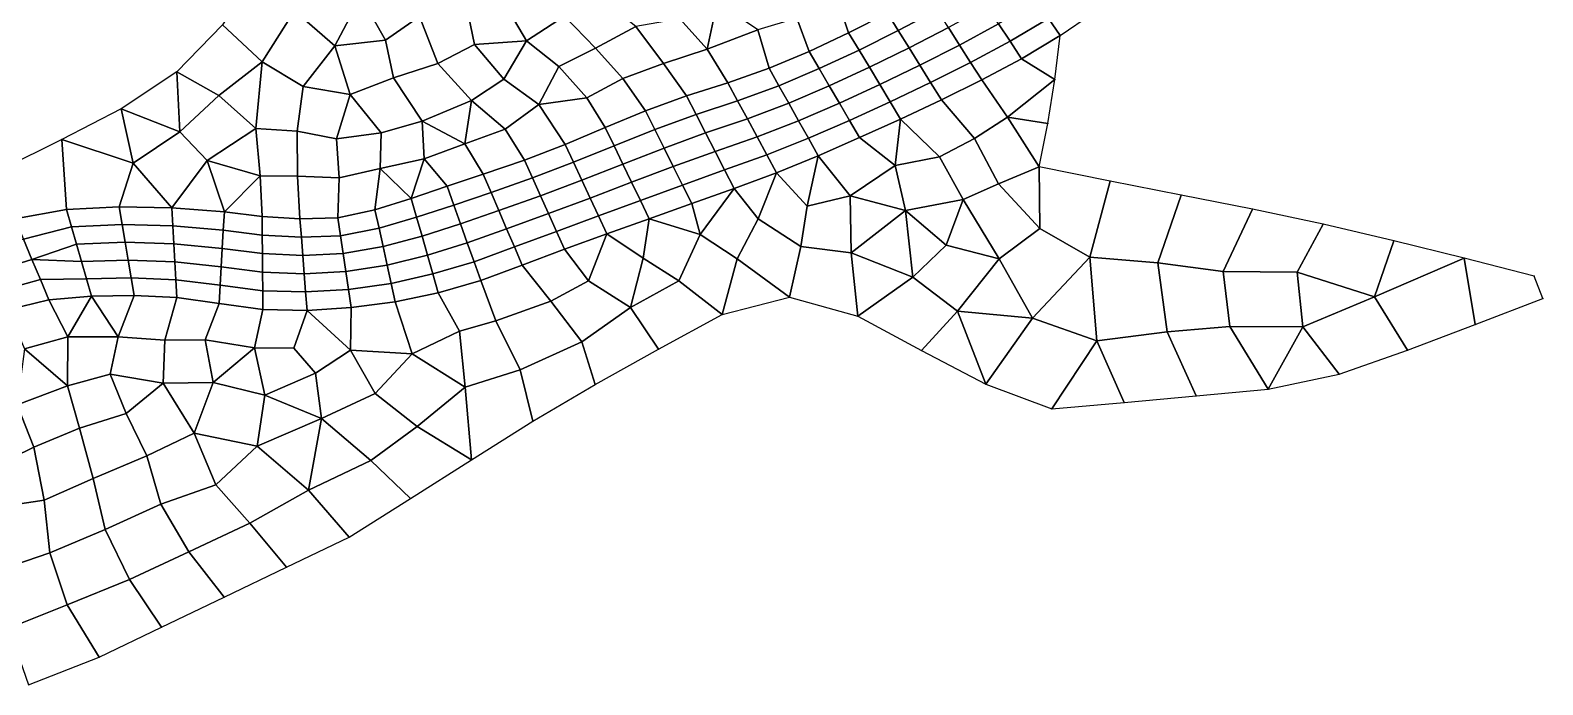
# Model space of a CAD drawing. Extents: x 391089 to 406232, y 6461839 to 6471033.
# Drawn here: x 403622 to 404191, y 6469785 to 6470031 of the extents above; entities that cross this region are included whole.
import ezdxf

# ---------------------------------------------------------------- set-up
doc = ezdxf.new("R2010")
doc.units = 0
for name, color, linetype in [('MESH_BOUND', 25, 'CONTINUOUS'), ('MESH_ELEMS', 18, 'CONTINUOUS'), ('MESH_NODES', 18, 'CONTINUOUS')]:
    doc.layers.add(name, color=color, linetype=linetype)

msp = doc.modelspace()

# ---------------------------------------------------------------- linework, layer by layer
at = {"layer": 'MESH_BOUND', "color": 25}
for points in [[(404009.214, 6470029.25, 5.055), (404021.308, 6470037.62, 4.709)], [(403694.253, 6470033.28, 2.294), (403677.041, 6470015.69, 1.744)], [(404007.124, 6470012.69, 5.449), (404009.214, 6470029.25, 5.055)], [(403677.041, 6470015.69, 1.744), (403656.126, 6470001.75, 2.066)], [(404004.546, 6469996.22, 5.042), (404007.124, 6470012.69, 5.449)], [(403656.126, 6470001.75, 2.066), (403633.833, 6469990.19, 1.492)], [(404001.28, 6469979.86, 3.561), (404004.546, 6469996.22, 5.042)], [(403633.833, 6469990.19, 1.492), (403611.334, 6469978.98, 1.447)], [(404027.998, 6469974.55, 3.846), (404001.28, 6469979.86, 3.561)], [(404054.716, 6469969.25, 3.961), (404027.998, 6469974.55, 3.846)], [(404081.435, 6469963.95, 3.961), (404054.716, 6469969.25, 3.961)], [(404108.081, 6469958.3, 3.903), (404081.435, 6469963.95, 3.961)], [(404134.598, 6469952.08, 4.836), (404108.081, 6469958.3, 3.903)], [(404161.055, 6469945.6, 4.977), (404134.598, 6469952.08, 4.836)], [(404187.415, 6469938.75, 4.433), (404161.055, 6469945.6, 4.977)], [(404190.602, 6469930.36, 3.974), (404187.415, 6469938.75, 4.433)], [(403882.031, 6469924.41, 5.154), (403907.356, 6469930.85, 5.185)], [(403907.356, 6469930.85, 5.185), (403933.032, 6469923.69, 4.536)], [(404165.153, 6469920.65, 3.788), (404190.602, 6469930.36, 3.974)], [(403858.139, 6469911.33, 4.715), (403882.031, 6469924.41, 5.154)], [(403933.032, 6469923.69, 4.536), (403957.057, 6469910.85, 4.655)], [(404139.704, 6469910.94, 3.574), (404165.153, 6469920.65, 3.788)], [(403834.355, 6469898.05, 4.23), (403858.139, 6469911.33, 4.715)], [(403957.057, 6469910.85, 4.655), (403981.166, 6469898.17, 4.422)], [(404114.066, 6469901.85, 3.722), (404139.704, 6469910.94, 3.574)], [(404087.429, 6469896.23, 4.201), (404114.066, 6469901.85, 3.722)], [(403810.914, 6469884.19, 3.592), (403834.355, 6469898.05, 4.23)], [(403981.166, 6469898.17, 4.422), (404006.046, 6469888.85, 3.634)], [(404060.301, 6469893.77, 3.497), (404087.429, 6469896.23, 4.201)], [(404006.046, 6469888.85, 3.634), (404033.174, 6469891.31, 3.635)], [(404033.174, 6469891.31, 3.635), (404060.301, 6469893.77, 3.497)], [(403787.888, 6469869.64, 3.976), (403810.914, 6469884.19, 3.592)], [(403764.863, 6469855.08, 4.408), (403787.888, 6469869.64, 3.976)], [(403741.838, 6469840.53, 4.223), (403764.863, 6469855.08, 4.408)], [(403718.327, 6469829.26, 3.458), (403741.838, 6469840.53, 4.223)], [(403694.817, 6469817.98, 3.265), (403718.327, 6469829.26, 3.458)], [(403671.306, 6469806.71, 3.296), (403694.817, 6469817.98, 3.265)], [(403647.796, 6469795.44, 3.844), (403671.306, 6469806.71, 3.296)], [(403621.305, 6469785.07, 3.874), (403647.796, 6469795.44, 3.844)]]:
    msp.add_polyline3d(points, dxfattribs=at)
at = {"layer": 'MESH_ELEMS', "color": 178}
for points in [[(403721.264, 6470038.61, 2.52), (403707.831, 6470054.43, 2.462), (403694.253, 6470033.28, 2.294), (403709.099, 6470019.34, 1.508)], [(403746.22, 6470043.99, 2.371), (403733.359, 6470054.26, 2.177), (403721.264, 6470038.61, 2.52), (403736.446, 6470025.37, 1.87)], [(403768.26, 6470036.51, 2.477), (403758.323, 6470055.43, 1.999), (403746.22, 6470043.99, 2.371), (403755.549, 6470027.58, -0.175)], [(403808.548, 6470027.36, 2.046), (403822.86, 6470036.58, 2.225), (403814.694, 6470051.62, 2.233), (403799.541, 6470042.74, 1.544)], [(403944.26, 6470037.7, 1.798), (403939.845, 6470050.68, 2.334), (403925.22, 6470043.45, 2.08), (403929.636, 6470030.31, 1.659)], [(403746.22, 6470043.99, 2.371), (403736.446, 6470025.37, 1.87), (403755.549, 6470027.58, -0.175), (403746.22, 6470043.99, 2.371)], [(403910.145, 6470035.83, 2.326), (403914.821, 6470023.32, 1.503), (403929.636, 6470030.31, 1.659), (403925.22, 6470043.45, 2.08)], [(403962.932, 6470038.81, 0.754), (403958.742, 6470045.36, 1.661), (403944.26, 6470037.7, 1.798), (403948.306, 6470031.18, 1.531)], [(404021.308, 6470037.62, 4.709), (404016.826, 6470043.72, 1.102), (404004.837, 6470035.67, 1.388), (404009.214, 6470029.25, 5.055)], [(403724.56, 6470010.06, 2.049), (403736.446, 6470025.37, 1.87), (403721.264, 6470038.61, 2.52), (403709.099, 6470019.34, 1.508)], [(403788.978, 6470025.93, 2.144), (403786.145, 6470039.87, 2.013), (403768.26, 6470036.51, 2.477), (403775.214, 6470018.78, 2.278)], [(403788.978, 6470025.93, 2.144), (403808.548, 6470027.36, 2.046), (403799.541, 6470042.74, 1.544), (403786.145, 6470039.87, 2.013)], [(403834.498, 6470024.55, 1.434), (403849.619, 6470032.64, 2.692), (403837.032, 6470042.85, 2.202), (403822.86, 6470036.58, 2.225)], [(403876.471, 6470024.17, 2.178), (403880.159, 6470041.67, 2.5), (403866.14, 6470035.52, 2.604), (403876.471, 6470024.17, 2.178)], [(403880.159, 6470041.67, 2.5), (403876.471, 6470024.17, 2.178), (403895.456, 6470031.39, 2.284), (403880.159, 6470041.67, 2.5)], [(403948.306, 6470031.18, 1.531), (403944.26, 6470037.7, 1.798), (403929.636, 6470030.31, 1.659), (403933.538, 6470023.83, 2.124)], [(403967.121, 6470032.26, 2.236), (403962.932, 6470038.81, 0.754), (403948.306, 6470031.18, 1.531), (403952.351, 6470024.66, 2.163)], [(403986.014, 6470033.67, 0.915), (403981.696, 6470040.22, 2.389), (403967.121, 6470032.26, 2.236), (403971.31, 6470025.71, 0.499)], [(404004.837, 6470035.67, 1.388), (404000.461, 6470042.1, 0.931), (403986.014, 6470033.67, 0.915), (403990.333, 6470027.12, 2.577)], [(403692.879, 6470006.72, 1.731), (403709.099, 6470019.34, 1.508), (403694.253, 6470033.28, 2.294), (403677.041, 6470015.69, 1.744)], [(403775.214, 6470018.78, 2.278), (403768.26, 6470036.51, 2.477), (403755.549, 6470027.58, -0.175), (403758.484, 6470013.33, 0.272)], [(403820.629, 6470017.63, 2.573), (403834.498, 6470024.55, 1.434), (403822.86, 6470036.58, 2.225), (403808.548, 6470027.36, 2.046)], [(403844.799, 6470013.14, 2.765), (403860.053, 6470018.78, 2.157), (403849.619, 6470032.64, 2.692), (403834.498, 6470024.55, 1.434)], [(403866.14, 6470035.52, 2.604), (403849.619, 6470032.64, 2.692), (403860.053, 6470018.78, 2.157), (403876.471, 6470024.17, 2.178)], [(403914.821, 6470023.32, 1.503), (403910.145, 6470035.83, 2.326), (403895.456, 6470031.39, 2.284), (403899.726, 6470016.98, 1.535)], [(403971.31, 6470025.71, 0.499), (403967.121, 6470032.26, 2.236), (403952.351, 6470024.66, 2.163), (403956.396, 6470018.14, 0.442)], [(403990.333, 6470027.12, 2.577), (403986.014, 6470033.67, 0.915), (403971.31, 6470025.71, 0.499), (403975.499, 6470019.16, 2.235)], [(404009.214, 6470029.25, 5.055), (404004.837, 6470035.67, 1.388), (403990.333, 6470027.12, 2.577), (403994.651, 6470020.57, 3.492)], [(403742.19, 6470007.09, 2.112), (403758.484, 6470013.33, 0.272), (403755.549, 6470027.58, -0.175), (403736.446, 6470025.37, 1.87)], [(403787.799, 6470004.87, 1.807), (403799.946, 6470012.94, 1.999), (403788.978, 6470025.93, 2.144), (403775.214, 6470018.78, 2.278)], [(403808.548, 6470027.36, 2.046), (403788.978, 6470025.93, 2.144), (403799.946, 6470012.94, 1.999), (403808.548, 6470027.36, 2.046)], [(403799.946, 6470012.94, 1.999), (403813.122, 6470003.37, 2.104), (403820.629, 6470017.63, 2.573), (403808.548, 6470027.36, 2.046)], [(403895.456, 6470031.39, 2.284), (403876.471, 6470024.17, 2.178), (403884.263, 6470011.56, 1.452), (403899.726, 6470016.98, 1.535)], [(403933.538, 6470023.83, 2.124), (403929.636, 6470030.31, 1.659), (403914.821, 6470023.32, 1.503), (403918.598, 6470016.84, 2.003)], [(403952.351, 6470024.66, 2.163), (403948.306, 6470031.18, 1.531), (403933.538, 6470023.83, 2.124), (403937.439, 6470017.35, 2.132)], [(403994.651, 6470020.57, 3.492), (403990.333, 6470027.12, 2.577), (403975.499, 6470019.16, 2.235), (403979.688, 6470012.6, 3.109)], [(403994.651, 6470020.57, 3.492), (404007.124, 6470012.69, 5.449), (404009.214, 6470029.25, 5.055), (403994.651, 6470020.57, 3.492)], [(403724.56, 6470010.06, 2.049), (403742.19, 6470007.09, 2.112), (403736.446, 6470025.37, 1.87), (403724.56, 6470010.06, 2.049)], [(403831.196, 6470005.87, 1.908), (403844.799, 6470013.14, 2.765), (403834.498, 6470024.55, 1.434), (403820.629, 6470017.63, 2.573)], [(403876.471, 6470024.17, 2.178), (403860.053, 6470018.78, 2.157), (403868.663, 6470006.55, 1.709), (403884.263, 6470011.56, 1.452)], [(403918.598, 6470016.84, 2.003), (403914.821, 6470023.32, 1.503), (403899.726, 6470016.98, 1.535), (403903.418, 6470010.4, 1.776)], [(403937.439, 6470017.35, 2.132), (403933.538, 6470023.83, 2.124), (403918.598, 6470016.84, 2.003), (403922.375, 6470010.35, 2.194)], [(403956.396, 6470018.14, 0.442), (403952.351, 6470024.66, 2.163), (403937.439, 6470017.35, 2.132), (403941.341, 6470010.86, 0.846)], [(403975.499, 6470019.16, 2.235), (403971.31, 6470025.71, 0.499), (403956.396, 6470018.14, 0.442), (403960.441, 6470011.62, 2.577)], [(403989.387, 6469998.62, 3.678), (404007.124, 6470012.69, 5.449), (403994.651, 6470020.57, 3.492), (403979.688, 6470012.6, 3.109)], [(403656.126, 6470001.75, 2.066), (403678.173, 6469993.02, 1.757), (403677.041, 6470015.69, 1.744), (403656.126, 6470001.75, 2.066)], [(403678.173, 6469993.02, 1.757), (403692.879, 6470006.72, 1.731), (403677.041, 6470015.69, 1.744), (403678.173, 6469993.02, 1.757)], [(403692.879, 6470006.72, 1.731), (403706.754, 6469994.34, 1.802), (403709.099, 6470019.34, 1.508), (403692.879, 6470006.72, 1.731)], [(403724.56, 6470010.06, 2.049), (403709.099, 6470019.34, 1.508), (403706.754, 6469994.34, 1.802), (403722.306, 6469993.31, 1.591)], [(403769.325, 6469997.12, 1.546), (403787.799, 6470004.87, 1.807), (403775.214, 6470018.78, 2.278), (403758.484, 6470013.33, 0.272)], [(403813.122, 6470003.37, 2.104), (403831.196, 6470005.87, 1.908), (403820.629, 6470017.63, 2.573), (403813.122, 6470003.37, 2.104)], [(403860.053, 6470018.78, 2.157), (403844.799, 6470013.14, 2.765), (403853.275, 6470000.93, 1.588), (403868.663, 6470006.55, 1.709)], [(403903.418, 6470010.4, 1.776), (403899.726, 6470016.98, 1.535), (403884.263, 6470011.56, 1.452), (403887.912, 6470004.77, 1.838)], [(403922.375, 6470010.35, 2.194), (403918.598, 6470016.84, 2.003), (403903.418, 6470010.4, 1.776), (403907.11, 6470003.81, 2.15)], [(403941.341, 6470010.86, 0.846), (403937.439, 6470017.35, 2.132), (403922.375, 6470010.35, 2.194), (403926.152, 6470003.86, 0.802)], [(403960.441, 6470011.62, 2.577), (403956.396, 6470018.14, 0.442), (403941.341, 6470010.86, 0.846), (403945.242, 6470004.38, 1.905)], [(403979.688, 6470012.6, 3.109), (403975.499, 6470019.16, 2.235), (403960.441, 6470011.62, 2.577), (403964.487, 6470005.1, 2.75)], [(403737.034, 6469990.38, 1.397), (403742.19, 6470007.09, 2.112), (403724.56, 6470010.06, 2.049), (403722.306, 6469993.31, 1.591)], [(403758.484, 6470013.33, 0.272), (403742.19, 6470007.09, 2.112), (403753.818, 6469992.75, 1.587), (403769.325, 6469997.12, 1.546)], [(403799.946, 6470012.94, 1.999), (403787.799, 6470004.87, 1.807), (403800.461, 6469994.11, 1.897), (403813.122, 6470003.37, 2.104)], [(403844.799, 6470013.14, 2.765), (403831.196, 6470005.87, 1.908), (403838.133, 6469994.69, 1.721), (403853.275, 6470000.93, 1.588)], [(403887.912, 6470004.77, 1.838), (403884.263, 6470011.56, 1.452), (403868.663, 6470006.55, 1.709), (403872.25, 6469999.6, 1.997)], [(403907.11, 6470003.81, 2.15), (403903.418, 6470010.4, 1.776), (403887.912, 6470004.77, 1.838), (403891.562, 6469997.98, 2.014)], [(403926.152, 6470003.86, 0.802), (403922.375, 6470010.35, 2.194), (403907.11, 6470003.81, 2.15), (403910.803, 6469997.23, 0.784)], [(403945.242, 6470004.38, 1.905), (403941.341, 6470010.86, 0.846), (403926.152, 6470003.86, 0.802), (403929.93, 6469997.37, 1.895)], [(403964.487, 6470005.1, 2.75), (403960.441, 6470011.62, 2.577), (403945.242, 6470004.38, 1.905), (403949.143, 6469997.89, 2.55)], [(403979.688, 6470012.6, 3.109), (403964.487, 6470005.1, 2.75), (403976.988, 6469990.58, 2.691), (403989.387, 6469998.62, 3.678)], [(404007.124, 6470012.69, 5.449), (403989.387, 6469998.62, 3.678), (404004.546, 6469996.22, 5.042), (404007.124, 6470012.69, 5.449)], [(403688.432, 6469982.33, 1.759), (403706.754, 6469994.34, 1.802), (403692.879, 6470006.72, 1.731), (403678.173, 6469993.02, 1.757)], [(403742.19, 6470007.09, 2.112), (403737.034, 6469990.38, 1.397), (403753.818, 6469992.75, 1.587), (403742.19, 6470007.09, 2.112)], [(403769.325, 6469997.12, 1.546), (403785.309, 6469988.54, 1.738), (403787.799, 6470004.87, 1.807), (403769.325, 6469997.12, 1.546)], [(403785.309, 6469988.54, 1.738), (403800.461, 6469994.11, 1.897), (403787.799, 6470004.87, 1.807), (403785.309, 6469988.54, 1.738)], [(403807.758, 6469982.41, 0.858), (403823.031, 6469988.34, 1.824), (403813.122, 6470003.37, 2.104), (403800.461, 6469994.11, 1.897)], [(403823.031, 6469988.34, 1.824), (403838.133, 6469994.69, 1.721), (403831.196, 6470005.87, 1.908), (403813.122, 6470003.37, 2.104)], [(403872.25, 6469999.6, 1.997), (403868.663, 6470006.55, 1.709), (403853.275, 6470000.93, 1.588), (403856.748, 6469993.96, 2.159)], [(403891.562, 6469997.98, 2.014), (403887.912, 6470004.77, 1.838), (403872.25, 6469999.6, 1.997), (403875.837, 6469992.64, 1.989)], [(403910.803, 6469997.23, 0.784), (403907.11, 6470003.81, 2.15), (403891.562, 6469997.98, 2.014), (403895.211, 6469991.19, 0.977)], [(403929.93, 6469997.37, 1.895), (403926.152, 6470003.86, 0.802), (403910.803, 6469997.23, 0.784), (403914.495, 6469990.65, 2.081)], [(403949.143, 6469997.89, 2.55), (403945.242, 6470004.38, 1.905), (403929.93, 6469997.37, 1.895), (403933.707, 6469990.89, 2.201)], [(403963.815, 6469983.65, 2.298), (403976.988, 6469990.58, 2.691), (403964.487, 6470005.1, 2.75), (403949.143, 6469997.89, 2.55)], [(403656.126, 6470001.75, 2.066), (403633.833, 6469990.19, 1.492), (403660.602, 6469981.28, 1.7), (403656.126, 6470001.75, 2.066)], [(403656.126, 6470001.75, 2.066), (403660.602, 6469981.28, 1.7), (403678.173, 6469993.02, 1.757), (403656.126, 6470001.75, 2.066)], [(403856.748, 6469993.96, 2.159), (403853.275, 6470000.93, 1.588), (403838.133, 6469994.69, 1.721), (403841.44, 6469987.82, 1.912)], [(403875.837, 6469992.64, 1.989), (403872.25, 6469999.6, 1.997), (403856.748, 6469993.96, 2.159), (403860.22, 6469986.98, 1.334)], [(403895.211, 6469991.19, 0.977), (403891.562, 6469997.98, 2.014), (403875.837, 6469992.64, 1.989), (403879.424, 6469985.68, 1.051)], [(403949.143, 6469997.89, 2.55), (403933.707, 6469990.89, 2.201), (403947.109, 6469980.42, 1.957), (403949.143, 6469997.89, 2.55)], [(403963.815, 6469983.65, 2.298), (403949.143, 6469997.89, 2.55), (403947.109, 6469980.42, 1.957), (403963.815, 6469983.65, 2.298)], [(403985.988, 6469973.49, 1.666), (404001.28, 6469979.86, 3.561), (403989.387, 6469998.62, 3.678), (403976.988, 6469990.58, 2.691)], [(404004.546, 6469996.22, 5.042), (403989.387, 6469998.62, 3.678), (404001.28, 6469979.86, 3.561), (404004.546, 6469996.22, 5.042)], [(403688.432, 6469982.33, 1.759), (403678.173, 6469993.02, 1.757), (403660.602, 6469981.28, 1.7), (403675.174, 6469964.49, 1.191)], [(403688.432, 6469982.33, 1.759), (403708.376, 6469976.52, 1.315), (403706.754, 6469994.34, 1.802), (403688.432, 6469982.33, 1.759)], [(403722.306, 6469993.31, 1.591), (403706.754, 6469994.34, 1.802), (403708.376, 6469976.52, 1.315), (403722.468, 6469976.35, 1.467)], [(403722.468, 6469976.35, 1.467), (403738.136, 6469975.76, 1.47), (403737.034, 6469990.38, 1.397), (403722.306, 6469993.31, 1.591)], [(403753.478, 6469979.24, 1.683), (403753.818, 6469992.75, 1.587), (403737.034, 6469990.38, 1.397), (403738.136, 6469975.76, 1.47)], [(403753.818, 6469992.75, 1.587), (403753.478, 6469979.24, 1.683), (403770.096, 6469982.86, 1.624), (403769.325, 6469997.12, 1.546)], [(403769.325, 6469997.12, 1.546), (403770.096, 6469982.86, 1.624), (403785.309, 6469988.54, 1.738), (403769.325, 6469997.12, 1.546)], [(403792.251, 6469977.12, 1.092), (403807.758, 6469982.41, 0.858), (403800.461, 6469994.11, 1.897), (403785.309, 6469988.54, 1.738)], [(403841.44, 6469987.82, 1.912), (403838.133, 6469994.69, 1.721), (403823.031, 6469988.34, 1.824), (403826.164, 6469981.6, 2.168)], [(403860.22, 6469986.98, 1.334), (403856.748, 6469993.96, 2.159), (403841.44, 6469987.82, 1.912), (403844.747, 6469980.96, 0.884)], [(403879.424, 6469985.68, 1.051), (403875.837, 6469992.64, 1.989), (403860.22, 6469986.98, 1.334), (403863.693, 6469980, 1.315)], [(403914.495, 6469990.65, 2.081), (403910.803, 6469997.23, 0.784), (403895.211, 6469991.19, 0.977), (403898.861, 6469984.4, 2.069)], [(403933.707, 6469990.89, 2.201), (403929.93, 6469997.37, 1.895), (403914.495, 6469990.65, 2.081), (403918.187, 6469984.07, 2.008)], [(403635.592, 6469963.85, 0.857), (403633.833, 6469990.19, 1.492), (403611.334, 6469978.98, 1.447), (403616.209, 6469960.3, 1.407)], [(403655.363, 6469964.89, 0.954), (403660.602, 6469981.28, 1.7), (403633.833, 6469990.19, 1.492), (403635.592, 6469963.85, 0.857)], [(403785.309, 6469988.54, 1.738), (403770.096, 6469982.86, 1.624), (403778.693, 6469972.62, 1.702), (403792.251, 6469977.12, 1.092)], [(403826.164, 6469981.6, 2.168), (403823.031, 6469988.34, 1.824), (403807.758, 6469982.41, 0.858), (403810.756, 6469975.72, 2.108)], [(403844.747, 6469980.96, 0.884), (403841.44, 6469987.82, 1.912), (403826.164, 6469981.6, 2.168), (403829.298, 6469974.87, 1.095)], [(403863.693, 6469980, 1.315), (403860.22, 6469986.98, 1.334), (403844.747, 6469980.96, 0.884), (403848.054, 6469974.09, 1.554)], [(403898.861, 6469984.4, 2.069), (403895.211, 6469991.19, 0.977), (403879.424, 6469985.68, 1.051), (403883.011, 6469978.72, 2.001)], [(403918.187, 6469984.07, 2.008), (403914.495, 6469990.65, 2.081), (403898.861, 6469984.4, 2.069), (403902.51, 6469977.62, 2.05)], [(403930.219, 6469968.98, 2.21), (403947.109, 6469980.42, 1.957), (403933.707, 6469990.89, 2.201), (403918.187, 6469984.07, 2.008)], [(403985.988, 6469973.49, 1.666), (403976.988, 6469990.58, 2.691), (403963.815, 6469983.65, 2.298), (403972.752, 6469967.57, 1.073)], [(403655.363, 6469964.89, 0.954), (403675.174, 6469964.49, 1.191), (403660.602, 6469981.28, 1.7), (403655.363, 6469964.89, 0.954)], [(403675.174, 6469964.49, 1.191), (403694.937, 6469962.96, 1.147), (403688.432, 6469982.33, 1.759), (403675.174, 6469964.49, 1.191)], [(403694.937, 6469962.96, 1.147), (403708.376, 6469976.52, 1.315), (403688.432, 6469982.33, 1.759), (403694.937, 6469962.96, 1.147)], [(403765.162, 6469968.03, 1.476), (403770.096, 6469982.86, 1.624), (403753.478, 6469979.24, 1.683), (403765.162, 6469968.03, 1.476)], [(403770.096, 6469982.86, 1.624), (403765.162, 6469968.03, 1.476), (403778.693, 6469972.62, 1.702), (403770.096, 6469982.86, 1.624)], [(403810.756, 6469975.72, 2.108), (403807.758, 6469982.41, 0.858), (403792.251, 6469977.12, 1.092), (403795.179, 6469970.29, 1.559)], [(403829.298, 6469974.87, 1.095), (403826.164, 6469981.6, 2.168), (403810.756, 6469975.72, 2.108), (403813.754, 6469969.02, 1.075)], [(403848.054, 6469974.09, 1.554), (403844.747, 6469980.96, 0.884), (403829.298, 6469974.87, 1.095), (403832.431, 6469968.14, 1.205)], [(403883.011, 6469978.72, 2.001), (403879.424, 6469985.68, 1.051), (403863.693, 6469980, 1.315), (403867.166, 6469973.03, 2.005)], [(403902.51, 6469977.62, 2.05), (403898.861, 6469984.4, 2.069), (403883.011, 6469978.72, 2.001), (403886.598, 6469971.77, 1.988)], [(403902.51, 6469977.62, 2.05), (403914.081, 6469965.1, 2.353), (403918.187, 6469984.07, 2.008), (403902.51, 6469977.62, 2.05)], [(403930.219, 6469968.98, 2.21), (403918.187, 6469984.07, 2.008), (403914.081, 6469965.1, 2.353), (403930.219, 6469968.98, 2.21)], [(403947.109, 6469980.42, 1.957), (403930.219, 6469968.98, 2.21), (403950.966, 6469963.42, 1.071), (403947.109, 6469980.42, 1.957)], [(403950.966, 6469963.42, 1.071), (403972.752, 6469967.57, 1.073), (403963.815, 6469983.65, 2.298), (403947.109, 6469980.42, 1.957)], [(403709.12, 6469961.24, 1.36), (403708.376, 6469976.52, 1.315), (403694.937, 6469962.96, 1.147), (403709.12, 6469961.24, 1.36)], [(403722.468, 6469976.35, 1.467), (403708.376, 6469976.52, 1.315), (403709.12, 6469961.24, 1.36), (403723.363, 6469960.38, 1.64)], [(403737.586, 6469960.74, 1.763), (403738.136, 6469975.76, 1.47), (403722.468, 6469976.35, 1.467), (403723.363, 6469960.38, 1.64)], [(403751.559, 6469963.72, 1.744), (403753.478, 6469979.24, 1.683), (403738.136, 6469975.76, 1.47), (403737.586, 6469960.74, 1.763)], [(403751.559, 6469963.72, 1.744), (403765.162, 6469968.03, 1.476), (403753.478, 6469979.24, 1.683), (403751.559, 6469963.72, 1.744)], [(403792.251, 6469977.12, 1.092), (403778.693, 6469972.62, 1.702), (403781.218, 6469965.51, 1.741), (403795.179, 6469970.29, 1.559)], [(403813.754, 6469969.02, 1.075), (403810.756, 6469975.72, 2.108), (403795.179, 6469970.29, 1.559), (403798.106, 6469963.45, 1.021)], [(403832.431, 6469968.14, 1.205), (403829.298, 6469974.87, 1.095), (403813.754, 6469969.02, 1.075), (403816.752, 6469962.33, 1.249)], [(403867.166, 6469973.03, 2.005), (403863.693, 6469980, 1.315), (403848.054, 6469974.09, 1.554), (403851.361, 6469967.23, 1.866)], [(403886.598, 6469971.77, 1.988), (403883.011, 6469978.72, 2.001), (403867.166, 6469973.03, 2.005), (403870.639, 6469966.05, 2.083)], [(403895.568, 6469960.32, 2.467), (403902.51, 6469977.62, 2.05), (403886.598, 6469971.77, 1.988), (403895.568, 6469960.32, 2.467)], [(403914.081, 6469965.1, 2.353), (403902.51, 6469977.62, 2.05), (403895.568, 6469960.32, 2.467), (403911.698, 6469949.87, 2.91)], [(404001.28, 6469979.86, 3.561), (403985.988, 6469973.49, 1.666), (404001.465, 6469956.73, 1.232), (404001.28, 6469979.86, 3.561)], [(404027.998, 6469974.55, 3.846), (404001.28, 6469979.86, 3.561), (404001.465, 6469956.73, 1.232), (404020.34, 6469945.98, 1.356)], [(403778.693, 6469972.62, 1.702), (403765.162, 6469968.03, 1.476), (403767.202, 6469960.93, 1.99), (403781.218, 6469965.51, 1.741)], [(403795.179, 6469970.29, 1.559), (403781.218, 6469965.51, 1.741), (403783.742, 6469958.41, 1.064), (403798.106, 6469963.45, 1.021)], [(403816.752, 6469962.33, 1.249), (403813.754, 6469969.02, 1.075), (403798.106, 6469963.45, 1.021), (403801.034, 6469956.61, 1.131)], [(403851.361, 6469967.23, 1.866), (403848.054, 6469974.09, 1.554), (403832.431, 6469968.14, 1.205), (403835.564, 6469961.41, 1.957)], [(403870.639, 6469966.05, 2.083), (403867.166, 6469973.03, 2.005), (403851.361, 6469967.23, 1.866), (403854.668, 6469960.36, 2.116)], [(403873.832, 6469954.49, 2.685), (403886.598, 6469971.77, 1.988), (403870.639, 6469966.05, 2.083), (403873.832, 6469954.49, 2.685)], [(403895.568, 6469960.32, 2.467), (403886.598, 6469971.77, 1.988), (403873.832, 6469954.49, 2.685), (403887.788, 6469945.31, 3.888)], [(403930.556, 6469947.52, 2.549), (403930.219, 6469968.98, 2.21), (403914.081, 6469965.1, 2.353), (403911.698, 6469949.87, 2.91)], [(403950.966, 6469963.42, 1.071), (403930.219, 6469968.98, 2.21), (403930.556, 6469947.52, 2.549), (403950.966, 6469963.42, 1.071)], [(403985.988, 6469973.49, 1.666), (403972.752, 6469967.57, 1.073), (403986.239, 6469945.26, 0.843), (404001.465, 6469956.73, 1.232)], [(404045.875, 6469943.74, 1.738), (404054.716, 6469969.25, 3.961), (404027.998, 6469974.55, 3.846), (404020.34, 6469945.98, 1.356)], [(404070.412, 6469940.5, 1.649), (404081.435, 6469963.95, 3.961), (404054.716, 6469969.25, 3.961), (404045.875, 6469943.74, 1.738)], [(403616.209, 6469960.3, 1.407), (403619.398, 6469952.69, 1.041), (403637.461, 6469957.33, 1.246), (403635.592, 6469963.85, 0.857)], [(403635.592, 6469963.85, 0.857), (403637.461, 6469957.33, 1.246), (403656.49, 6469958.2, 1.285), (403655.363, 6469964.89, 0.954)], [(403655.363, 6469964.89, 0.954), (403656.49, 6469958.2, 1.285), (403675.546, 6469957.73, 1.449), (403675.174, 6469964.49, 1.191)], [(403675.174, 6469964.49, 1.191), (403675.546, 6469957.73, 1.449), (403694.539, 6469956.06, 1.672), (403694.937, 6469962.96, 1.147)], [(403751.559, 6469963.72, 1.744), (403737.586, 6469960.74, 1.763), (403738.587, 6469954, 1.924), (403753.066, 6469956.8, 1.94)], [(403765.162, 6469968.03, 1.476), (403751.559, 6469963.72, 1.744), (403753.066, 6469956.8, 1.94), (403767.202, 6469960.93, 1.99)], [(403781.218, 6469965.51, 1.741), (403767.202, 6469960.93, 1.99), (403769.242, 6469953.83, 1.302), (403783.742, 6469958.41, 1.064)], [(403798.106, 6469963.45, 1.021), (403783.742, 6469958.41, 1.064), (403786.267, 6469951.3, 1.189), (403801.034, 6469956.61, 1.131)], [(403835.564, 6469961.41, 1.957), (403832.431, 6469968.14, 1.205), (403816.752, 6469962.33, 1.249), (403819.75, 6469955.63, 2.027)], [(403854.668, 6469960.36, 2.116), (403851.361, 6469967.23, 1.866), (403835.564, 6469961.41, 1.957), (403838.697, 6469954.68, 2.353)], [(403873.832, 6469954.49, 2.685), (403870.639, 6469966.05, 2.083), (403854.668, 6469960.36, 2.116), (403873.832, 6469954.49, 2.685)], [(403950.966, 6469963.42, 1.071), (403930.556, 6469947.52, 2.549), (403953.793, 6469938.44, 1.859), (403950.966, 6469963.42, 1.071)], [(403950.966, 6469963.42, 1.071), (403966.278, 6469950.43, 0.935), (403972.752, 6469967.57, 1.073), (403950.966, 6469963.42, 1.071)], [(403950.966, 6469963.42, 1.071), (403953.793, 6469938.44, 1.859), (403966.278, 6469950.43, 0.935), (403950.966, 6469963.42, 1.071)], [(403972.752, 6469967.57, 1.073), (403966.278, 6469950.43, 0.935), (403986.239, 6469945.26, 0.843), (403972.752, 6469967.57, 1.073)], [(404098.231, 6469940.28, 2.387), (404108.081, 6469958.3, 3.903), (404081.435, 6469963.95, 3.961), (404070.412, 6469940.5, 1.649)], [(403637.461, 6469957.33, 1.246), (403639.329, 6469950.82, 1.336), (403657.617, 6469951.52, 1.577), (403656.49, 6469958.2, 1.285)], [(403656.49, 6469958.2, 1.285), (403657.617, 6469951.52, 1.577), (403675.918, 6469950.97, 1.66), (403675.546, 6469957.73, 1.449)], [(403675.546, 6469957.73, 1.449), (403675.918, 6469950.97, 1.66), (403694.141, 6469949.16, 1.508), (403694.539, 6469956.06, 1.672)], [(403709.12, 6469961.24, 1.36), (403694.937, 6469962.96, 1.147), (403694.539, 6469956.06, 1.672), (403709.183, 6469954.25, 1.589)], [(403723.363, 6469960.38, 1.64), (403709.12, 6469961.24, 1.36), (403709.183, 6469954.25, 1.589), (403723.891, 6469953.49, 1.812)], [(403737.586, 6469960.74, 1.763), (403723.363, 6469960.38, 1.64), (403723.891, 6469953.49, 1.812), (403738.587, 6469954, 1.924)], [(403767.202, 6469960.93, 1.99), (403753.066, 6469956.8, 1.94), (403754.572, 6469949.88, 1.272), (403769.242, 6469953.83, 1.302)], [(403783.742, 6469958.41, 1.064), (403769.242, 6469953.83, 1.302), (403771.281, 6469946.73, 1.024), (403786.267, 6469951.3, 1.189)], [(403819.75, 6469955.63, 2.027), (403816.752, 6469962.33, 1.249), (403801.034, 6469956.61, 1.131), (403803.961, 6469949.78, 1.968)], [(403838.697, 6469954.68, 2.353), (403835.564, 6469961.41, 1.957), (403819.75, 6469955.63, 2.027), (403822.748, 6469948.93, 2.241)], [(403838.697, 6469954.68, 2.353), (403852.333, 6469945.57, 3.01), (403854.668, 6469960.36, 2.116), (403838.697, 6469954.68, 2.353)], [(403873.832, 6469954.49, 2.685), (403854.668, 6469960.36, 2.116), (403852.333, 6469945.57, 3.01), (403865.788, 6469936.99, 4.248)], [(403911.698, 6469949.87, 2.91), (403895.568, 6469960.32, 2.467), (403887.788, 6469945.31, 3.888), (403907.356, 6469930.85, 5.185)], [(404127.294, 6469930.98, 2.719), (404134.598, 6469952.08, 4.836), (404108.081, 6469958.3, 3.903), (404098.231, 6469940.28, 2.387)], [(403601.617, 6469946.63, 1.349), (403605.565, 6469939.81, -0.1), (403622.586, 6469945.08, -0.1), (403619.398, 6469952.69, 1.041)], [(403619.398, 6469952.69, 1.041), (403622.586, 6469945.08, -0.1), (403639.329, 6469950.82, 1.336), (403637.461, 6469957.33, 1.246)], [(403709.183, 6469954.25, 1.589), (403694.539, 6469956.06, 1.672), (403694.141, 6469949.16, 1.508), (403709.247, 6469947.25, 1.876)], [(403723.891, 6469953.49, 1.812), (403709.183, 6469954.25, 1.589), (403709.247, 6469947.25, 1.876), (403724.419, 6469946.6, 1.813)], [(403738.587, 6469954, 1.924), (403723.891, 6469953.49, 1.812), (403724.419, 6469946.6, 1.813), (403739.588, 6469947.25, 1.549)], [(403753.066, 6469956.8, 1.94), (403738.587, 6469954, 1.924), (403739.588, 6469947.25, 1.549), (403754.572, 6469949.88, 1.272)], [(403769.242, 6469953.83, 1.302), (403754.572, 6469949.88, 1.272), (403756.079, 6469942.96, 0.511), (403771.281, 6469946.73, 1.024)], [(403801.034, 6469956.61, 1.131), (403786.267, 6469951.3, 1.189), (403788.792, 6469944.2, 2.026), (403803.961, 6469949.78, 1.968)], [(403822.748, 6469948.93, 2.241), (403819.75, 6469955.63, 2.027), (403803.961, 6469949.78, 1.968), (403806.889, 6469942.94, 1.996)], [(403838.697, 6469954.68, 2.353), (403822.748, 6469948.93, 2.241), (403831.892, 6469937.06, 2.684), (403838.697, 6469954.68, 2.353)], [(403852.333, 6469945.57, 3.01), (403838.697, 6469954.68, 2.353), (403831.892, 6469937.06, 2.684), (403847.602, 6469926.97, 4.172)], [(403887.788, 6469945.31, 3.888), (403873.832, 6469954.49, 2.685), (403865.788, 6469936.99, 4.248), (403882.031, 6469924.41, 5.154)], [(403998.709, 6469923.01, 1.218), (404020.34, 6469945.98, 1.356), (404001.465, 6469956.73, 1.232), (403986.239, 6469945.26, 0.843)], [(404134.598, 6469952.08, 4.836), (404127.294, 6469930.98, 2.719), (404161.055, 6469945.6, 4.977), (404134.598, 6469952.08, 4.836)], [(403622.586, 6469945.08, -0.1), (403641.198, 6469944.3, -0.1), (403639.329, 6469950.82, 1.336), (403622.586, 6469945.08, -0.1)], [(403639.329, 6469950.82, 1.336), (403641.198, 6469944.3, -0.1), (403658.744, 6469944.83, -0.1), (403657.617, 6469951.52, 1.577)], [(403657.617, 6469951.52, 1.577), (403658.744, 6469944.83, -0.1), (403676.29, 6469944.21, -0.1), (403675.918, 6469950.97, 1.66)], [(403675.918, 6469950.97, 1.66), (403676.29, 6469944.21, -0.1), (403693.743, 6469942.25, 0.901), (403694.141, 6469949.16, 1.508)], [(403709.247, 6469947.25, 1.876), (403694.141, 6469949.16, 1.508), (403693.743, 6469942.25, 0.901), (403709.311, 6469940.26, 0.898)], [(403724.419, 6469946.6, 1.813), (403709.247, 6469947.25, 1.876), (403709.311, 6469940.26, 0.898), (403724.946, 6469939.71, 0.527)], [(403739.588, 6469947.25, 1.549), (403724.419, 6469946.6, 1.813), (403724.946, 6469939.71, 0.527), (403740.589, 6469940.51, 1.068)], [(403754.572, 6469949.88, 1.272), (403739.588, 6469947.25, 1.549), (403740.589, 6469940.51, 1.068), (403756.079, 6469942.96, 0.511)], [(403771.281, 6469946.73, 1.024), (403756.079, 6469942.96, 0.511), (403757.586, 6469936.04, 2.034), (403773.321, 6469939.62, 2.127)], [(403786.267, 6469951.3, 1.189), (403771.281, 6469946.73, 1.024), (403773.321, 6469939.62, 2.127), (403788.792, 6469944.2, 2.026)], [(403803.961, 6469949.78, 1.968), (403788.792, 6469944.2, 2.026), (403791.317, 6469937.1, 1.964), (403806.889, 6469942.94, 1.996)], [(403817.7, 6469929.42, 2.488), (403831.892, 6469937.06, 2.684), (403822.748, 6469948.93, 2.241), (403806.889, 6469942.94, 1.996)], [(403930.556, 6469947.52, 2.549), (403911.698, 6469949.87, 2.91), (403907.356, 6469930.85, 5.185), (403933.032, 6469923.69, 4.536)], [(403930.556, 6469947.52, 2.549), (403933.032, 6469923.69, 4.536), (403953.793, 6469938.44, 1.859), (403930.556, 6469947.52, 2.549)], [(403966.278, 6469950.43, 0.935), (403953.793, 6469938.44, 1.859), (403970.583, 6469925.6, 1.962), (403986.239, 6469945.26, 0.843)], [(403605.565, 6469939.81, -0.1), (403609.513, 6469932.99, 1.618), (403625.774, 6469937.47, 1.773), (403622.586, 6469945.08, -0.1)], [(403622.586, 6469945.08, -0.1), (403625.774, 6469937.47, 1.773), (403643.066, 6469937.79, 1.109), (403641.198, 6469944.3, -0.1)], [(403641.198, 6469944.3, -0.1), (403643.066, 6469937.79, 1.109), (403659.871, 6469938.14, 1.249), (403658.744, 6469944.83, -0.1)], [(403658.744, 6469944.83, -0.1), (403659.871, 6469938.14, 1.249), (403676.662, 6469937.45, 1.244), (403676.29, 6469944.21, -0.1)], [(403676.29, 6469944.21, -0.1), (403676.662, 6469937.45, 1.244), (403693.345, 6469935.35, 1.459), (403693.743, 6469942.25, 0.901)], [(403709.311, 6469940.26, 0.898), (403693.743, 6469942.25, 0.901), (403693.345, 6469935.35, 1.459), (403709.374, 6469933.27, 0.728)], [(403740.589, 6469940.51, 1.068), (403724.946, 6469939.71, 0.527), (403725.474, 6469932.82, 2.036), (403741.59, 6469933.77, 2.061)], [(403756.079, 6469942.96, 0.511), (403740.589, 6469940.51, 1.068), (403741.59, 6469933.77, 2.061), (403757.586, 6469936.04, 2.034)], [(403788.792, 6469944.2, 2.026), (403773.321, 6469939.62, 2.127), (403775.361, 6469932.52, 2.018), (403791.317, 6469937.1, 1.964)], [(403796.985, 6469922, 2.123), (403817.7, 6469929.42, 2.488), (403806.889, 6469942.94, 1.996), (403791.317, 6469937.1, 1.964)], [(403865.788, 6469936.99, 4.248), (403852.333, 6469945.57, 3.01), (403847.602, 6469926.97, 4.172), (403865.788, 6469936.99, 4.248)], [(403907.356, 6469930.85, 5.185), (403887.788, 6469945.31, 3.888), (403882.031, 6469924.41, 5.154), (403907.356, 6469930.85, 5.185)], [(403970.583, 6469925.6, 1.962), (403998.709, 6469923.01, 1.218), (403986.239, 6469945.26, 0.843), (403970.583, 6469925.6, 1.962)], [(404020.34, 6469945.98, 1.356), (403998.709, 6469923.01, 1.218), (404023.011, 6469914.48, 1.406), (404020.34, 6469945.98, 1.356)], [(404045.875, 6469943.74, 1.738), (404020.34, 6469945.98, 1.356), (404023.011, 6469914.48, 1.406), (404049.355, 6469917.79, 1.002)], [(404070.412, 6469940.5, 1.649), (404045.875, 6469943.74, 1.738), (404049.355, 6469917.79, 1.002), (404072.954, 6469919.79, 1.387)], [(404139.704, 6469910.94, 3.574), (404165.153, 6469920.65, 3.788), (404161.055, 6469945.6, 4.977), (404127.294, 6469930.98, 2.719)], [(404165.153, 6469920.65, 3.788), (404190.602, 6469930.36, 3.974), (404187.415, 6469938.75, 4.433), (404161.055, 6469945.6, 4.977)], [(403609.513, 6469932.99, 1.618), (403613.461, 6469926.16, 1.576), (403628.963, 6469929.86, 1.737), (403625.774, 6469937.47, 1.773)], [(403625.774, 6469937.47, 1.773), (403628.963, 6469929.86, 1.737), (403644.935, 6469931.27, 1.71), (403643.066, 6469937.79, 1.109)], [(403643.066, 6469937.79, 1.109), (403644.935, 6469931.27, 1.71), (403660.998, 6469931.45, 1.859), (403659.871, 6469938.14, 1.249)], [(403659.871, 6469938.14, 1.249), (403660.998, 6469931.45, 1.859), (403677.034, 6469930.69, 2.075), (403676.662, 6469937.45, 1.244)], [(403676.662, 6469937.45, 1.244), (403677.034, 6469930.69, 2.075), (403692.946, 6469928.45, 2.072), (403693.345, 6469935.35, 1.459)], [(403709.374, 6469933.27, 0.728), (403693.345, 6469935.35, 1.459), (403692.946, 6469928.45, 2.072), (403709.438, 6469926.28, 2.05)], [(403724.946, 6469939.71, 0.527), (403709.311, 6469940.26, 0.898), (403709.374, 6469933.27, 0.728), (403725.474, 6469932.82, 2.036)], [(403757.586, 6469936.04, 2.034), (403741.59, 6469933.77, 2.061), (403742.591, 6469927.02, 1.883), (403759.092, 6469929.12, 2.005)], [(403773.321, 6469939.62, 2.127), (403757.586, 6469936.04, 2.034), (403759.092, 6469929.12, 2.005), (403775.361, 6469932.52, 2.018)], [(403791.317, 6469937.1, 1.964), (403775.361, 6469932.52, 2.018), (403783.297, 6469918.07, 2.007), (403796.985, 6469922, 2.123)], [(403831.892, 6469937.06, 2.684), (403817.7, 6469929.42, 2.488), (403829.274, 6469914.04, 3.829), (403847.602, 6469926.97, 4.172)], [(403865.788, 6469936.99, 4.248), (403847.602, 6469926.97, 4.172), (403858.139, 6469911.33, 4.715), (403882.031, 6469924.41, 5.154)], [(403957.057, 6469910.85, 4.655), (403970.583, 6469925.6, 1.962), (403953.793, 6469938.44, 1.859), (403933.032, 6469923.69, 4.536)], [(404072.954, 6469919.79, 1.387), (404100.352, 6469919.72, 2.368), (404098.231, 6469940.28, 2.387), (404070.412, 6469940.5, 1.649)], [(404098.231, 6469940.28, 2.387), (404100.352, 6469919.72, 2.368), (404127.294, 6469930.98, 2.719), (404098.231, 6469940.28, 2.387)], [(403628.963, 6469929.86, 1.737), (403613.461, 6469926.16, 1.576), (403619.792, 6469911.38, 1.467), (403636.035, 6469916, 1.633)], [(403636.035, 6469916, 1.633), (403644.935, 6469931.27, 1.71), (403628.963, 6469929.86, 1.737), (403636.035, 6469916, 1.633)], [(403654.966, 6469915.91, 1.747), (403644.935, 6469931.27, 1.71), (403636.035, 6469916, 1.633), (403654.966, 6469915.91, 1.747)], [(403654.966, 6469915.91, 1.747), (403660.998, 6469931.45, 1.859), (403644.935, 6469931.27, 1.71), (403654.966, 6469915.91, 1.747)], [(403672.519, 6469914.69, 2.039), (403677.034, 6469930.69, 2.075), (403660.998, 6469931.45, 1.859), (403654.966, 6469915.91, 1.747)], [(403687.721, 6469914.86, 1.887), (403692.946, 6469928.45, 2.072), (403677.034, 6469930.69, 2.075), (403672.519, 6469914.69, 2.039)], [(403725.474, 6469932.82, 2.036), (403709.374, 6469933.27, 0.728), (403709.438, 6469926.28, 2.05), (403726.002, 6469925.92, 2.036)], [(403741.59, 6469933.77, 2.061), (403725.474, 6469932.82, 2.036), (403726.002, 6469925.92, 2.036), (403742.591, 6469927.02, 1.883)], [(403775.361, 6469932.52, 2.018), (403759.092, 6469929.12, 2.005), (403765.585, 6469909.52, 2.04), (403783.297, 6469918.07, 2.007)], [(403806.08, 6469903.6, 2.785), (403829.274, 6469914.04, 3.829), (403817.7, 6469929.42, 2.488), (403796.985, 6469922, 2.123)], [(404127.294, 6469930.98, 2.719), (404100.352, 6469919.72, 2.368), (404114.066, 6469901.85, 3.722), (404139.704, 6469910.94, 3.574)], [(403706.253, 6469911.8, 1.816), (403709.438, 6469926.28, 2.05), (403692.946, 6469928.45, 2.072), (403687.721, 6469914.86, 1.887)], [(403720.998, 6469911.75, 1.9), (403726.002, 6469925.92, 2.036), (403709.438, 6469926.28, 2.05), (403706.253, 6469911.8, 1.816)], [(403742.304, 6469910.9, 1.868), (403726.002, 6469925.92, 2.036), (403720.998, 6469911.75, 1.9), (403729.156, 6469902.3, 2.143)], [(403742.304, 6469910.9, 1.868), (403742.591, 6469927.02, 1.883), (403726.002, 6469925.92, 2.036), (403742.304, 6469910.9, 1.868)], [(403759.092, 6469929.12, 2.005), (403742.591, 6469927.02, 1.883), (403742.304, 6469910.9, 1.868), (403765.585, 6469909.52, 2.04)], [(403858.139, 6469911.33, 4.715), (403847.602, 6469926.97, 4.172), (403829.274, 6469914.04, 3.829), (403834.355, 6469898.05, 4.23)], [(403957.057, 6469910.85, 4.655), (403981.166, 6469898.17, 4.422), (403970.583, 6469925.6, 1.962), (403957.057, 6469910.85, 4.655)], [(403970.583, 6469925.6, 1.962), (403981.166, 6469898.17, 4.422), (403998.709, 6469923.01, 1.218), (403970.583, 6469925.6, 1.962)], [(403783.297, 6469918.07, 2.007), (403765.585, 6469909.52, 2.04), (403785.399, 6469896.96, 2.66), (403783.297, 6469918.07, 2.007)], [(403806.08, 6469903.6, 2.785), (403796.985, 6469922, 2.123), (403783.297, 6469918.07, 2.007), (403785.399, 6469896.96, 2.66)], [(404006.046, 6469888.85, 3.634), (404023.011, 6469914.48, 1.406), (403998.709, 6469923.01, 1.218), (403981.166, 6469898.17, 4.422)], [(404033.174, 6469891.31, 3.635), (404060.301, 6469893.77, 3.497), (404049.355, 6469917.79, 1.002), (404023.011, 6469914.48, 1.406)], [(404072.954, 6469919.79, 1.387), (404049.355, 6469917.79, 1.002), (404060.301, 6469893.77, 3.497), (404087.429, 6469896.23, 4.201)], [(404087.429, 6469896.23, 4.201), (404100.352, 6469919.72, 2.368), (404072.954, 6469919.79, 1.387), (404087.429, 6469896.23, 4.201)], [(404114.066, 6469901.85, 3.722), (404100.352, 6469919.72, 2.368), (404087.429, 6469896.23, 4.201), (404114.066, 6469901.85, 3.722)], [(403635.998, 6469897.52, 1.912), (403636.035, 6469916, 1.633), (403619.792, 6469911.38, 1.467), (403635.998, 6469897.52, 1.912)], [(403652.019, 6469901.88, 2.004), (403654.966, 6469915.91, 1.747), (403636.035, 6469916, 1.633), (403635.998, 6469897.52, 1.912)], [(403671.945, 6469898.5, 1.982), (403672.519, 6469914.69, 2.039), (403654.966, 6469915.91, 1.747), (403652.019, 6469901.88, 2.004)], [(403687.721, 6469914.86, 1.887), (403672.519, 6469914.69, 2.039), (403671.945, 6469898.5, 1.982), (403690.742, 6469898.76, 2.126)], [(403690.742, 6469898.76, 2.126), (403706.253, 6469911.8, 1.816), (403687.721, 6469914.86, 1.887), (403690.742, 6469898.76, 2.126)], [(403834.355, 6469898.05, 4.23), (403829.274, 6469914.04, 3.829), (403806.08, 6469903.6, 2.785), (403810.914, 6469884.19, 3.592)], [(404006.046, 6469888.85, 3.634), (404033.174, 6469891.31, 3.635), (404023.011, 6469914.48, 1.406), (404006.046, 6469888.85, 3.634)], [(403635.998, 6469897.52, 1.912), (403619.792, 6469911.38, 1.467), (403617.075, 6469890.43, 1.86), (403635.998, 6469897.52, 1.912)], [(403706.253, 6469911.8, 1.816), (403690.742, 6469898.76, 2.126), (403710.088, 6469893.96, 2.372), (403706.253, 6469911.8, 1.816)], [(403710.088, 6469893.96, 2.372), (403729.156, 6469902.3, 2.143), (403720.998, 6469911.75, 1.9), (403706.253, 6469911.8, 1.816)], [(403751.566, 6469894.65, 2.527), (403742.304, 6469910.9, 1.868), (403729.156, 6469902.3, 2.143), (403731.418, 6469885.22, 2.638)], [(403751.566, 6469894.65, 2.527), (403765.585, 6469909.52, 2.04), (403742.304, 6469910.9, 1.868), (403751.566, 6469894.65, 2.527)], [(403765.585, 6469909.52, 2.04), (403751.566, 6469894.65, 2.527), (403767.371, 6469882.24, 3.211), (403785.399, 6469896.96, 2.66)], [(403652.019, 6469901.88, 2.004), (403635.998, 6469897.52, 1.912), (403640.49, 6469881.54, 2.248), (403658.003, 6469887.07, 2.171)], [(403671.945, 6469898.5, 1.982), (403652.019, 6469901.88, 2.004), (403658.003, 6469887.07, 2.171), (403671.945, 6469898.5, 1.982)], [(403729.156, 6469902.3, 2.143), (403710.088, 6469893.96, 2.372), (403731.418, 6469885.22, 2.638), (403729.156, 6469902.3, 2.143)], [(403785.399, 6469896.96, 2.66), (403787.888, 6469869.64, 3.976), (403810.914, 6469884.19, 3.592), (403806.08, 6469903.6, 2.785)], [(403623.279, 6469874.44, 2.28), (403640.49, 6469881.54, 2.248), (403635.998, 6469897.52, 1.912), (403617.075, 6469890.43, 1.86)], [(403683.53, 6469879.74, 2.314), (403671.945, 6469898.5, 1.982), (403658.003, 6469887.07, 2.171), (403665.814, 6469871.24, 2.23)], [(403671.945, 6469898.5, 1.982), (403683.53, 6469879.74, 2.314), (403690.742, 6469898.76, 2.126), (403671.945, 6469898.5, 1.982)], [(403710.088, 6469893.96, 2.372), (403690.742, 6469898.76, 2.126), (403683.53, 6469879.74, 2.314), (403707.21, 6469874.88, 2.668)], [(403787.888, 6469869.64, 3.976), (403785.399, 6469896.96, 2.66), (403767.371, 6469882.24, 3.211), (403787.888, 6469869.64, 3.976)], [(403623.279, 6469874.44, 2.28), (403617.075, 6469890.43, 1.86), (403601.586, 6469882.49, 1.995), (403607.089, 6469866.51, 2.316)], [(403731.418, 6469885.22, 2.638), (403710.088, 6469893.96, 2.372), (403707.21, 6469874.88, 2.668), (403731.418, 6469885.22, 2.638)], [(403749.949, 6469869.39, 3.397), (403767.371, 6469882.24, 3.211), (403751.566, 6469894.65, 2.527), (403731.418, 6469885.22, 2.638)], [(403665.814, 6469871.24, 2.23), (403658.003, 6469887.07, 2.171), (403640.49, 6469881.54, 2.248), (403645.636, 6469862.66, 2.237)], [(403726.508, 6469858.31, 3.003), (403731.418, 6469885.22, 2.638), (403707.21, 6469874.88, 2.668), (403726.508, 6469858.31, 3.003)], [(403749.949, 6469869.39, 3.397), (403731.418, 6469885.22, 2.638), (403726.508, 6469858.31, 3.003), (403749.949, 6469869.39, 3.397)], [(403623.279, 6469874.44, 2.28), (403627.206, 6469854.52, 2.219), (403645.636, 6469862.66, 2.237), (403640.49, 6469881.54, 2.248)], [(403691.699, 6469860.24, 2.395), (403683.53, 6469879.74, 2.314), (403665.814, 6469871.24, 2.23), (403671.025, 6469853.05, 2.189)], [(403683.53, 6469879.74, 2.314), (403691.699, 6469860.24, 2.395), (403707.21, 6469874.88, 2.668), (403683.53, 6469879.74, 2.314)], [(403764.863, 6469855.08, 4.408), (403787.888, 6469869.64, 3.976), (403767.371, 6469882.24, 3.211), (403749.949, 6469869.39, 3.397)], [(403627.206, 6469854.52, 2.219), (403623.279, 6469874.44, 2.28), (403607.089, 6469866.51, 2.316), (403609.635, 6469851.94, 2.249)], [(403707.21, 6469874.88, 2.668), (403691.699, 6469860.24, 2.395), (403704.52, 6469845.9, 2.646), (403726.508, 6469858.31, 3.003)], [(403645.636, 6469862.66, 2.237), (403650.127, 6469843.48, 2.066), (403671.025, 6469853.05, 2.189), (403665.814, 6469871.24, 2.23)], [(403741.838, 6469840.53, 4.223), (403764.863, 6469855.08, 4.408), (403749.949, 6469869.39, 3.397), (403726.508, 6469858.31, 3.003)], [(403650.127, 6469843.48, 2.066), (403645.636, 6469862.66, 2.237), (403627.206, 6469854.52, 2.219), (403629.253, 6469834.72, 2.045)], [(403691.699, 6469860.24, 2.395), (403671.025, 6469853.05, 2.189), (403681.607, 6469835.04, 2.475), (403704.52, 6469845.9, 2.646)], [(403718.327, 6469829.26, 3.458), (403741.838, 6469840.53, 4.223), (403726.508, 6469858.31, 3.003), (403704.52, 6469845.9, 2.646)], [(403629.253, 6469834.72, 2.045), (403627.206, 6469854.52, 2.219), (403609.635, 6469851.94, 2.249), (403606.847, 6469827.07, 2.041)], [(403671.025, 6469853.05, 2.189), (403650.127, 6469843.48, 2.066), (403659.249, 6469824.63, 2.425), (403681.607, 6469835.04, 2.475)], [(403704.52, 6469845.9, 2.646), (403681.607, 6469835.04, 2.475), (403694.817, 6469817.98, 3.265), (403718.327, 6469829.26, 3.458)], [(403635.848, 6469815.19, 2.507), (403659.249, 6469824.63, 2.425), (403650.127, 6469843.48, 2.066), (403629.253, 6469834.72, 2.045)], [(403629.253, 6469834.72, 2.045), (403606.847, 6469827.07, 2.041), (403613.889, 6469806.39, 2.491), (403635.848, 6469815.19, 2.507)], [(403681.607, 6469835.04, 2.475), (403659.249, 6469824.63, 2.425), (403671.306, 6469806.71, 3.296), (403694.817, 6469817.98, 3.265)], [(403659.249, 6469824.63, 2.425), (403635.848, 6469815.19, 2.507), (403647.796, 6469795.44, 3.844), (403671.306, 6469806.71, 3.296)], [(403635.848, 6469815.19, 2.507), (403613.889, 6469806.39, 2.491), (403621.305, 6469785.07, 3.874), (403647.796, 6469795.44, 3.844)]]:
    msp.add_3dface(points, dxfattribs=at)
at = {"layer": 'MESH_NODES', "color": 18}
for p in [(403755.549, 6470027.58, -0.175), (403788.978, 6470025.93, 2.144), (403808.548, 6470027.36, 2.046), (403929.636, 6470030.31, 1.659), (403948.306, 6470031.18, 1.531), (403990.333, 6470027.12, 2.577), (404009.214, 6470029.25, 5.055), (403736.446, 6470025.37, 1.87), (403834.498, 6470024.55, 1.434), (403876.471, 6470024.17, 2.178), (403914.821, 6470023.32, 1.503), (403933.538, 6470023.83, 2.124), (403952.351, 6470024.66, 2.163), (403971.31, 6470025.71, 0.499), (403994.651, 6470020.57, 3.492), (403677.041, 6470015.69, 1.744), (403709.099, 6470019.34, 1.508), (403775.214, 6470018.78, 2.278), (403820.629, 6470017.63, 2.573), (403860.053, 6470018.78, 2.157), (403899.726, 6470016.98, 1.535), (403918.598, 6470016.84, 2.003), (403937.439, 6470017.35, 2.132), (403956.396, 6470018.14, 0.442), (403975.499, 6470019.16, 2.235), (403724.56, 6470010.06, 2.049), (403758.484, 6470013.33, 0.272), (403799.946, 6470012.94, 1.999), (403844.799, 6470013.14, 2.765), (403884.263, 6470011.56, 1.452), (403903.418, 6470010.4, 1.776), (403922.375, 6470010.35, 2.194), (403941.341, 6470010.86, 0.846), (403960.441, 6470011.62, 2.577), (403979.688, 6470012.6, 3.109), (404007.124, 6470012.69, 5.449), (403692.879, 6470006.72, 1.731), (403742.19, 6470007.09, 2.112), (403787.799, 6470004.87, 1.807), (403813.122, 6470003.37, 2.104), (403831.196, 6470005.87, 1.908), (403868.663, 6470006.55, 1.709), (403887.912, 6470004.77, 1.838), (403907.11, 6470003.81, 2.15), (403926.152, 6470003.86, 0.802), (403945.242, 6470004.38, 1.905), (403964.487, 6470005.1, 2.75), (403656.126, 6470001.75, 2.066), (403853.275, 6470000.93, 1.588), (403872.25, 6469999.6, 1.997), (403891.562, 6469997.98, 2.014), (403949.143, 6469997.89, 2.55), (403989.387, 6469998.62, 3.678), (403678.173, 6469993.02, 1.757), (403706.754, 6469994.34, 1.802), (403722.306, 6469993.31, 1.591), (403753.818, 6469992.75, 1.587), (403769.325, 6469997.12, 1.546), (403800.461, 6469994.11, 1.897), (403838.133, 6469994.69, 1.721), (403856.748, 6469993.96, 2.159), (403875.837, 6469992.64, 1.989), (403910.803, 6469997.23, 0.784), (403929.93, 6469997.37, 1.895), (404004.546, 6469996.22, 5.042), (403633.833, 6469990.19, 1.492), (403737.034, 6469990.38, 1.397), (403785.309, 6469988.54, 1.738), (403823.031, 6469988.34, 1.824), (403841.44, 6469987.82, 1.912), (403860.22, 6469986.98, 1.334), (403895.211, 6469991.19, 0.977), (403914.495, 6469990.65, 2.081), (403933.707, 6469990.89, 2.201), (403976.988, 6469990.58, 2.691), (403660.602, 6469981.28, 1.7), (403688.432, 6469982.33, 1.759), (403770.096, 6469982.86, 1.624), (403807.758, 6469982.41, 0.858), (403826.164, 6469981.6, 2.168), (403844.747, 6469980.96, 0.884), (403879.424, 6469985.68, 1.051), (403898.861, 6469984.4, 2.069), (403918.187, 6469984.07, 2.008), (403947.109, 6469980.42, 1.957), (403963.815, 6469983.65, 2.298), (403708.376, 6469976.52, 1.315), (403722.468, 6469976.35, 1.467), (403738.136, 6469975.76, 1.47), (403753.478, 6469979.24, 1.683), (403792.251, 6469977.12, 1.092), (403810.756, 6469975.72, 2.108), (403829.298, 6469974.87, 1.095), (403863.693, 6469980, 1.315), (403883.011, 6469978.72, 2.001), (403902.51, 6469977.62, 2.05), (404001.28, 6469979.86, 3.561), (403778.693, 6469972.62, 1.702), (403795.179, 6469970.29, 1.559), (403813.754, 6469969.02, 1.075), (403848.054, 6469974.09, 1.554), (403867.166, 6469973.03, 2.005), (403886.598, 6469971.77, 1.988), (403930.219, 6469968.98, 2.21), (403985.988, 6469973.49, 1.666), (404027.998, 6469974.55, 3.846), (404054.716, 6469969.25, 3.961), (403635.592, 6469963.85, 0.857), (403655.363, 6469964.89, 0.954), (403675.174, 6469964.49, 1.191), (403751.559, 6469963.72, 1.744), (403765.162, 6469968.03, 1.476), (403781.218, 6469965.51, 1.741), (403798.106, 6469963.45, 1.021), (403832.431, 6469968.14, 1.205), (403851.361, 6469967.23, 1.866), (403870.639, 6469966.05, 2.083), (403914.081, 6469965.1, 2.353), (403950.966, 6469963.42, 1.071), (403972.752, 6469967.57, 1.073), (404081.435, 6469963.95, 3.961), (403656.49, 6469958.2, 1.285), (403675.546, 6469957.73, 1.449), (403694.937, 6469962.96, 1.147), (403709.12, 6469961.24, 1.36), (403723.363, 6469960.38, 1.64), (403737.586, 6469960.74, 1.763), (403767.202, 6469960.93, 1.99), (403783.742, 6469958.41, 1.064), (403816.752, 6469962.33, 1.249), (403835.564, 6469961.41, 1.957), (403854.668, 6469960.36, 2.116), (403895.568, 6469960.32, 2.467), (404108.081, 6469958.3, 3.903), (403637.461, 6469957.33, 1.246), (403694.539, 6469956.06, 1.672), (403709.183, 6469954.25, 1.589), (403723.891, 6469953.49, 1.812), (403738.587, 6469954, 1.924), (403753.066, 6469956.8, 1.94), (403769.242, 6469953.83, 1.302), (403801.034, 6469956.61, 1.131), (403819.75, 6469955.63, 2.027), (403838.697, 6469954.68, 2.353), (403873.832, 6469954.49, 2.685), (404001.465, 6469956.73, 1.232), (404134.598, 6469952.08, 4.836), (403639.329, 6469950.82, 1.336), (403657.617, 6469951.52, 1.577), (403675.918, 6469950.97, 1.66), (403694.141, 6469949.16, 1.508), (403709.247, 6469947.25, 1.876), (403724.419, 6469946.6, 1.813), (403739.588, 6469947.25, 1.549), (403754.572, 6469949.88, 1.272), (403771.281, 6469946.73, 1.024), (403786.267, 6469951.3, 1.189), (403803.961, 6469949.78, 1.968), (403822.748, 6469948.93, 2.241), (403911.698, 6469949.87, 2.91), (403930.556, 6469947.52, 2.549), (403966.278, 6469950.43, 0.935), (403622.586, 6469945.08, -0.1), (403641.198, 6469944.3, -0.1), (403658.744, 6469944.83, -0.1), (403676.29, 6469944.21, -0.1), (403693.743, 6469942.25, 0.901), (403740.589, 6469940.51, 1.068), (403756.079, 6469942.96, 0.511), (403788.792, 6469944.2, 2.026), (403806.889, 6469942.94, 1.996), (403852.333, 6469945.57, 3.01), (403887.788, 6469945.31, 3.888), (403986.239, 6469945.26, 0.843), (404020.34, 6469945.98, 1.356), (404045.875, 6469943.74, 1.738), (404161.055, 6469945.6, 4.977), (403625.774, 6469937.47, 1.773), (403643.066, 6469937.79, 1.109), (403659.871, 6469938.14, 1.249), (403676.662, 6469937.45, 1.244), (403693.345, 6469935.35, 1.459), (403709.311, 6469940.26, 0.898), (403724.946, 6469939.71, 0.527), (403757.586, 6469936.04, 2.034), (403773.321, 6469939.62, 2.127), (403791.317, 6469937.1, 1.964), (403831.892, 6469937.06, 2.684), (403865.788, 6469936.99, 4.248), (403953.793, 6469938.44, 1.859), (404070.412, 6469940.5, 1.649), (404098.231, 6469940.28, 2.387), (404187.415, 6469938.75, 4.433), (403628.963, 6469929.86, 1.737), (403644.935, 6469931.27, 1.71), (403660.998, 6469931.45, 1.859), (403677.034, 6469930.69, 2.075), (403709.374, 6469933.27, 0.728), (403725.474, 6469932.82, 2.036), (403741.59, 6469933.77, 2.061), (403775.361, 6469932.52, 2.018), (403817.7, 6469929.42, 2.488), (403907.356, 6469930.85, 5.185), (404127.294, 6469930.98, 2.719), (404190.602, 6469930.36, 3.974), (403692.946, 6469928.45, 2.072), (403709.438, 6469926.28, 2.05), (403726.002, 6469925.92, 2.036), (403742.591, 6469927.02, 1.883), (403759.092, 6469929.12, 2.005), (403847.602, 6469926.97, 4.172), (403882.031, 6469924.41, 5.154), (403933.032, 6469923.69, 4.536), (403970.583, 6469925.6, 1.962), (403783.297, 6469918.07, 2.007), (403796.985, 6469922, 2.123), (403998.709, 6469923.01, 1.218), (404049.355, 6469917.79, 1.002), (404072.954, 6469919.79, 1.387), (404100.352, 6469919.72, 2.368), (404165.153, 6469920.65, 3.788), (403636.035, 6469916, 1.633), (403654.966, 6469915.91, 1.747), (403672.519, 6469914.69, 2.039), (403687.721, 6469914.86, 1.887), (403829.274, 6469914.04, 3.829), (404023.011, 6469914.48, 1.406), (403706.253, 6469911.8, 1.816), (403720.998, 6469911.75, 1.9), (403742.304, 6469910.9, 1.868), (403765.585, 6469909.52, 2.04), (403858.139, 6469911.33, 4.715), (403957.057, 6469910.85, 4.655), (404139.704, 6469910.94, 3.574), (403652.019, 6469901.88, 2.004), (403729.156, 6469902.3, 2.143), (403806.08, 6469903.6, 2.785), (404114.066, 6469901.85, 3.722), (403635.998, 6469897.52, 1.912), (403671.945, 6469898.5, 1.982), (403690.742, 6469898.76, 2.126), (403785.399, 6469896.96, 2.66), (403834.355, 6469898.05, 4.23), (403981.166, 6469898.17, 4.422), (404087.429, 6469896.23, 4.201), (403710.088, 6469893.96, 2.372), (403751.566, 6469894.65, 2.527), (404033.174, 6469891.31, 3.635), (404060.301, 6469893.77, 3.497), (403658.003, 6469887.07, 2.171), (403731.418, 6469885.22, 2.638), (403810.914, 6469884.19, 3.592), (404006.046, 6469888.85, 3.634), (403640.49, 6469881.54, 2.248), (403683.53, 6469879.74, 2.314), (403767.371, 6469882.24, 3.211), (403623.279, 6469874.44, 2.28), (403707.21, 6469874.88, 2.668), (403665.814, 6469871.24, 2.23), (403749.949, 6469869.39, 3.397), (403787.888, 6469869.64, 3.976), (403645.636, 6469862.66, 2.237), (403691.699, 6469860.24, 2.395), (403726.508, 6469858.31, 3.003), (403627.206, 6469854.52, 2.219), (403671.025, 6469853.05, 2.189), (403764.863, 6469855.08, 4.408), (403704.52, 6469845.9, 2.646), (403650.127, 6469843.48, 2.066), (403741.838, 6469840.53, 4.223), (403629.253, 6469834.72, 2.045), (403681.607, 6469835.04, 2.475), (403718.327, 6469829.26, 3.458), (403659.249, 6469824.63, 2.425), (403694.817, 6469817.98, 3.265), (403635.848, 6469815.19, 2.507), (403671.306, 6469806.71, 3.296), (403647.796, 6469795.44, 3.844)]:
    msp.add_point(p, dxfattribs=at)

doc.saveas('drawing.dxf')
